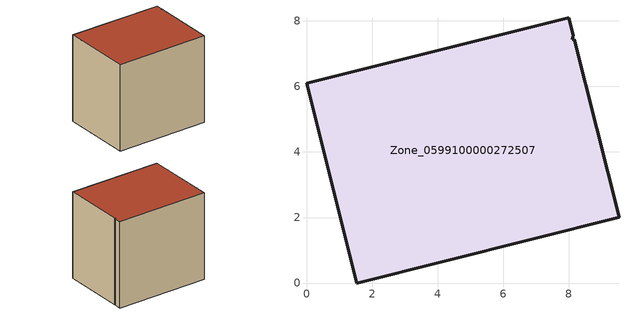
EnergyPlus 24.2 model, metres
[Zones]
Zone_0599100000272507
 floor ground (C_G): 8.17,7.45 9.54,2 1.53,0 0,6.09 8.01,8.09 8.14,7.56 8.11,7.44 z0
 wall outside (C_F): 1.53,0 9.54,2 8.17,7.45 8.11,7.44 8.14,7.56 8.01,8.09 0,6.09 1.53,0 z0:7.71
 roof outside (C_R): 9.54,2 8.17,7.45 8.11,7.44 8.14,7.56 8.01,8.09 0,6.09 1.53,0 z7.71
[BUILDING]
Pand.0599100000272507: North Axis=0; Terrain=City; Loads Convergence Tolerance Value=0.04; Temperature Convergence Tolerance Value=0.4; Solar Distribution=FullExterior; Maximum Number of Warmup Days=25; Minimum Number of Warmup Days=1
[Site:Location]
Rotterdam.The.Hague.AP_ZH_NLD Design_Conditions: Latitude=51.96; Longitude=4.45; Time Zone=1; Elevation=-4.5
[SITE:GROUNDTEMPERATURE:BUILDINGSURFACE]
18, 18, 18, 18, 18, 18, 18, 18, 18, 18, 18, 18
[MATERIAL] Thermal Absorptance=0.9; Solar Absorptance=0.7; Visible Absorptance=0.7
Name | Roughness | Thickness | Conductivity | Density | Specific Heat
G.TI.1965-1974 | MediumSmooth | 0.15 | 0.882353 | 540 | 1210
F.TI.1965-1974 | Rough | 0.3 | 0.697674 | 1920 | 840
R.TI.1965-1974 | MediumRough | 0.2 | 0.232558 | 1500 | 1000
[CONSTRUCTION]
C_G: G.TI.1965-1974
C_F: F.TI.1965-1974
C_R: R.TI.1965-1974
[ZONE]
Zone_0599100000272507: Type=1; Multiplier=1; Ceiling Height=Autocalculate; Volume=Autocalculate; Floor Area=autocalculate; Part of Total Floor Area=Yes
[ZONEINFILTRATION:DESIGNFLOWRATE]
Infil_Zone_0599100000272507: Zone or ZoneList or Space or SpaceList=Zone_0599100000272507; Schedule=AlwaysOn; Design Flow Rate Calculation Method=Flow/Area; Flow Rate per Floor Area=0.003; Constant Term Coefficient=1; Temperature Term Coefficient=0; Velocity Term Coefficient=0; Velocity Squared Term Coefficient=0
[HVACTEMPLATE:ZONE:IDEALLOADSAIRSYSTEM]
Zone_0599100000272507: Maximum Heating Supply Air Temperature=50; Minimum Cooling Supply Air Temperature=13; Maximum Heating Supply Air Humidity Ratio=0.0156; Minimum Cooling Supply Air Humidity Ratio=0.0077; Heating Limit=NoLimit; Cooling Limit=NoLimit; Dehumidification Control Type=ConstantSensibleHeatRatio; Cooling Sensible Heat Ratio=0.7; Dehumidification Setpoint=60; Humidification Control Type=None; Humidification Setpoint=30; Outdoor Air Method=None; Outdoor Air Flow Rate per Person=0.00944; Outdoor Air Flow Rate per Zone Floor Area=0; Outdoor Air Flow Rate per Zone=0; Demand Controlled Ventilation Type=None; Outdoor Air Economizer Type=NoEconomizer; Heat Recovery Type=None; Sensible Heat Recovery Effectiveness=0.7; Latent Heat Recovery Effectiveness=0.65
[ZONECONTROL:THERMOSTAT]
ThermostatControl_Zone_0599100000272507: Zone or ZoneList=Zone_0599100000272507; Control Type Schedule=DualSetpointControlType; Control 1=Thermostat_Zone_0599100000272507; Temperature Difference Between Cutout And Setpoint=0
[THERMOSTATSETPOINT:DUALSETPOINT]
Thermostat_Zone_0599100000272507: Heating Setpoint Temperature Schedule=HeatingSetpoint_Zone_0599100000272507; Cooling Setpoint Temperature Schedule=CoolingSetpoint_Zone_0599100000272507
[SCHEDULE:COMPACT]
HeatingSetpoint_Zone_0599100000272507: Through: 12/31, For: AllDays, Until: 24:00, 21
CoolingSetpoint_Zone_0599100000272507: Through: 12/31, For: AllDays, Until: 24:00, 24
DualSetpointControlType: Through: 12/31, For: AllDays, Until: 24:00, 4
AlwaysOn: Through: 12/31, For: AllDays, Until: 24:00, 1
